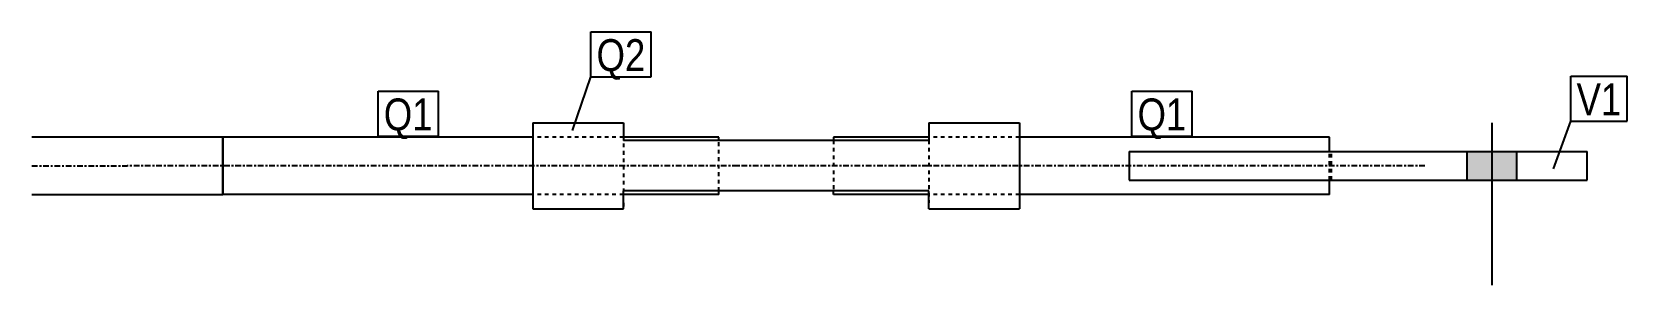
# Model space of a CAD drawing. Header units: millimetres. Extents: x 12 to 19844, y -28 to 363.
# Drawn here: x 5993 to 6829, y -28 to 105 of the extents above; entities that cross this region are included whole.
import ezdxf

# ---------------------------------------------------------------- set-up
doc = ezdxf.new("R2010")
doc.units = ezdxf.units.MM
doc.linetypes.add('DXK_LINE_DOT2', pattern=[3.9198, 1.9599, -1.9599])
doc.linetypes.add('DXK_LINE_DOT3', pattern=[5.9187, 2.979, -0.9799, 0.9799, -0.9799])
doc.layers.add('STÅL', color=7, linetype='Continuous')
doc.layers.add('TEKST', color=7, linetype='Continuous')
doc.styles.add('Arial Narrow', font='ARIALN.TTF', dxfattribs={"height": 0.2})

msp = doc.modelspace()

# ---------------------------------------------------------------- hatches: boundary and pattern name
at = {"layer": 'STÅL', "linetype": 'Continuous'}
msp.add_hatch(color=96, dxfattribs=at).paths.add_polyline_path([(6771.04, 42), (6745.04, 42), (6745.04, 27), (6771.04, 27)])

# ---------------------------------------------------------------- linework, layer by layer
at = {"layer": 'STÅL', "color": 2, "linetype": 'Continuous'}
for p, q in [((6255.54, 57), (6303.04, 57)), ((6255.54, 57), (6255.54, 12)), ((6303.04, 57), (6303.04, 47.74)), ((6463.04, 57), (6510.54, 57)), ((6463.04, 57), (6463.04, 47.74)), ((6510.54, 57), (6510.54, 23.25)), ((6093.04, 49.5), (5993.04, 49.5)), ((6255.54, 49.5), (6093.04, 49.5)), ((6093.04, 21.51), (6093.04, 49.5)), ((6093.04, 49.5), (6093.04, 21.51)), ((6353.04, 49.5), (6303.04, 49.5)), ((6463.04, 47.74), (6303.04, 47.74)), ((6353.04, 47.74), (6353.04, 49.5)), ((6463.04, 49.5), (6413.04, 49.5)), ((6413.04, 49.5), (6413.04, 47.74)), ((6673.04, 49.5), (6510.54, 49.5)), ((6568.04, 42), (6808.04, 42)), ((6568.04, 42), (6568.04, 27)), ((6673.04, 42), (6673.04, 49.5)), ((6808.04, 27), (6808.04, 42)), ((6568.04, 27), (6808.04, 27)), ((6673.04, 19.5), (6673.04, 27)), ((5993.04, 19.5), (6093.04, 19.5)), ((6093.04, 19.5), (6093.04, 21.51)), ((6093.04, 21.51), (6093.04, 19.5)), ((6255.54, 19.5), (6093.04, 19.5)), ((6463.04, 21.26), (6303.04, 21.26)), ((6303.04, 15.01), (6303.04, 21.26)), ((6353.04, 19.5), (6303.04, 19.5)), ((6353.04, 19.5), (6353.04, 21.26)), ((6413.04, 19.5), (6413.04, 21.26)), ((6463.04, 19.5), (6413.04, 19.5)), ((6463.04, 12), (6463.04, 21.26)), ((6510.54, 23.25), (6510.54, 12)), ((6673.04, 19.5), (6510.54, 19.5)), ((6255.54, 12), (6303.04, 12)), ((6303.04, 12), (6303.04, 15.01)), ((6463.04, 12), (6510.54, 12))]:
    msp.add_line(p, q, dxfattribs=at)
at = {"layer": 'STÅL', "color": 7, "linetype": 'DXK_LINE_DOT2'}
for p, q in [((6303.04, 53.99), (6303.04, 21.26)), ((6303.04, 49.5), (6255.54, 49.5)), ((6353.04, 47.49), (6353.04, 47.74)), ((6353.04, 21.26), (6353.04, 47.49)), ((6413.04, 47.74), (6413.04, 21.26)), ((6510.54, 49.5), (6463.04, 49.5)), ((6463.04, 47.74), (6463.04, 15.01)), ((6673.04, 27), (6673.04, 42)), ((6674.04, 27), (6674.04, 42)), ((6303.04, 19.5), (6255.54, 19.5)), ((6510.54, 19.5), (6463.04, 19.5)), ((6303.04, 15.01), (6303.04, 12))]:
    msp.add_line(p, q, dxfattribs=at)
at = {"layer": 'STÅL', "color": 96, "linetype": 'Continuous'}
for p, q in [((6758.04, 57), (6758.04, -28)), ((6745.04, 42), (6745.04, 27)), ((6771.04, 42), (6771.04, 27))]:
    msp.add_line(p, q, dxfattribs=at)
at = {"layer": 'STÅL', "color": 7, "linetype": 'DXK_LINE_DOT3'}
for p, q in [((5993.04, 34.5), (6043.04, 34.5)), ((6363.04, 34.5), (6043.04, 34.5)), ((6723.04, 34.5), (6363.04, 34.5))]:
    msp.add_line(p, q, dxfattribs=at)

# ---------------------------------------------------------------- wipeouts: each hides what was drawn before it
at = {"color": 0}
for points in [[(6314.52, 84.04), (6314.52, 101.54), (6288.94, 101.54), (6288.94, 84.04)], [(6825.99, 60.88), (6825.99, 78.38), (6802.54, 78.38), (6802.54, 60.88)]]:
    msp.add_wipeout(points, dxfattribs=at).dxf.layer = 'TEKST'

# ---------------------------------------------------------------- next in the draw order: wipeouts: each hides what was drawn before it
for points in [[(6314.52, 84.04), (6314.52, 101.54), (6288.94, 101.54), (6288.94, 84.04)], [(6825.99, 60.88), (6825.99, 78.38), (6802.54, 78.38), (6802.54, 60.88)], [(6203.04, 53), (6203.04, 70.5), (6177.45, 70.5), (6177.45, 53)], [(6598.04, 53), (6598.04, 70.5), (6572.45, 70.5), (6572.45, 53)]]:
    msp.add_wipeout(points, dxfattribs=at).dxf.layer = 'TEKST'

# ---------------------------------------------------------------- next in the draw order: linework, layer by layer
at = {"layer": 'TEKST', "color": 7, "linetype": 'Continuous'}
for p, q in [((6285.94, 104.54), (6317.52, 104.54)), ((6285.94, 81.04), (6285.94, 104.54)), ((6317.52, 81.04), (6317.52, 104.54)), ((6276.25, 53.01), (6285.94, 81.04)), ((6285.94, 81.04), (6317.52, 81.04)), ((6799.54, 81.38), (6828.99, 81.38)), ((6799.54, 57.88), (6799.54, 81.38)), ((6828.99, 57.88), (6828.99, 81.38)), ((6790.44, 32.84), (6799.54, 57.88)), ((6799.54, 57.88), (6828.99, 57.88))]:
    msp.add_line(p, q, dxfattribs=at)

# ---------------------------------------------------------------- next in the draw order: texts
at = {"layer": 'TEKST', "color": 3, "style": 'Arial Narrow'}
for s, p in [('Q2', (6288.94, 84.04)), ('V1', (6802.54, 60.88))]:
    msp.add_text(s, height=16.702, dxfattribs=at).set_placement(p)

# ---------------------------------------------------------------- next in the draw order: wipeouts: each hides what was drawn before it
at = {"color": 0}
for points in [[(6203.04, 53), (6203.04, 70.5), (6177.45, 70.5), (6177.45, 53)], [(6598.04, 53), (6598.04, 70.5), (6572.45, 70.5), (6572.45, 53)]]:
    msp.add_wipeout(points, dxfattribs=at).dxf.layer = 'TEKST'

# ---------------------------------------------------------------- next in the draw order: linework, layer by layer
at = {"layer": 'TEKST', "color": 7, "linetype": 'Continuous'}
for p, q in [((6174.45, 73.5), (6206.04, 73.5)), ((6174.45, 50), (6174.45, 73.5)), ((6206.04, 50), (6206.04, 73.5)), ((6569.45, 73.5), (6601.04, 73.5)), ((6569.45, 50), (6569.45, 73.5)), ((6601.04, 50), (6601.04, 73.5)), ((6174.45, 50), (6206.04, 50)), ((6569.45, 50), (6601.04, 50))]:
    msp.add_line(p, q, dxfattribs=at)

# ---------------------------------------------------------------- next in the draw order: texts
at = {"layer": 'TEKST', "color": 3, "style": 'Arial Narrow'}
for p in [(6177.45, 53), (6572.45, 53)]:
    msp.add_text('Q1', height=16.702, dxfattribs=at).set_placement(p)

doc.saveas('drawing.dxf')
